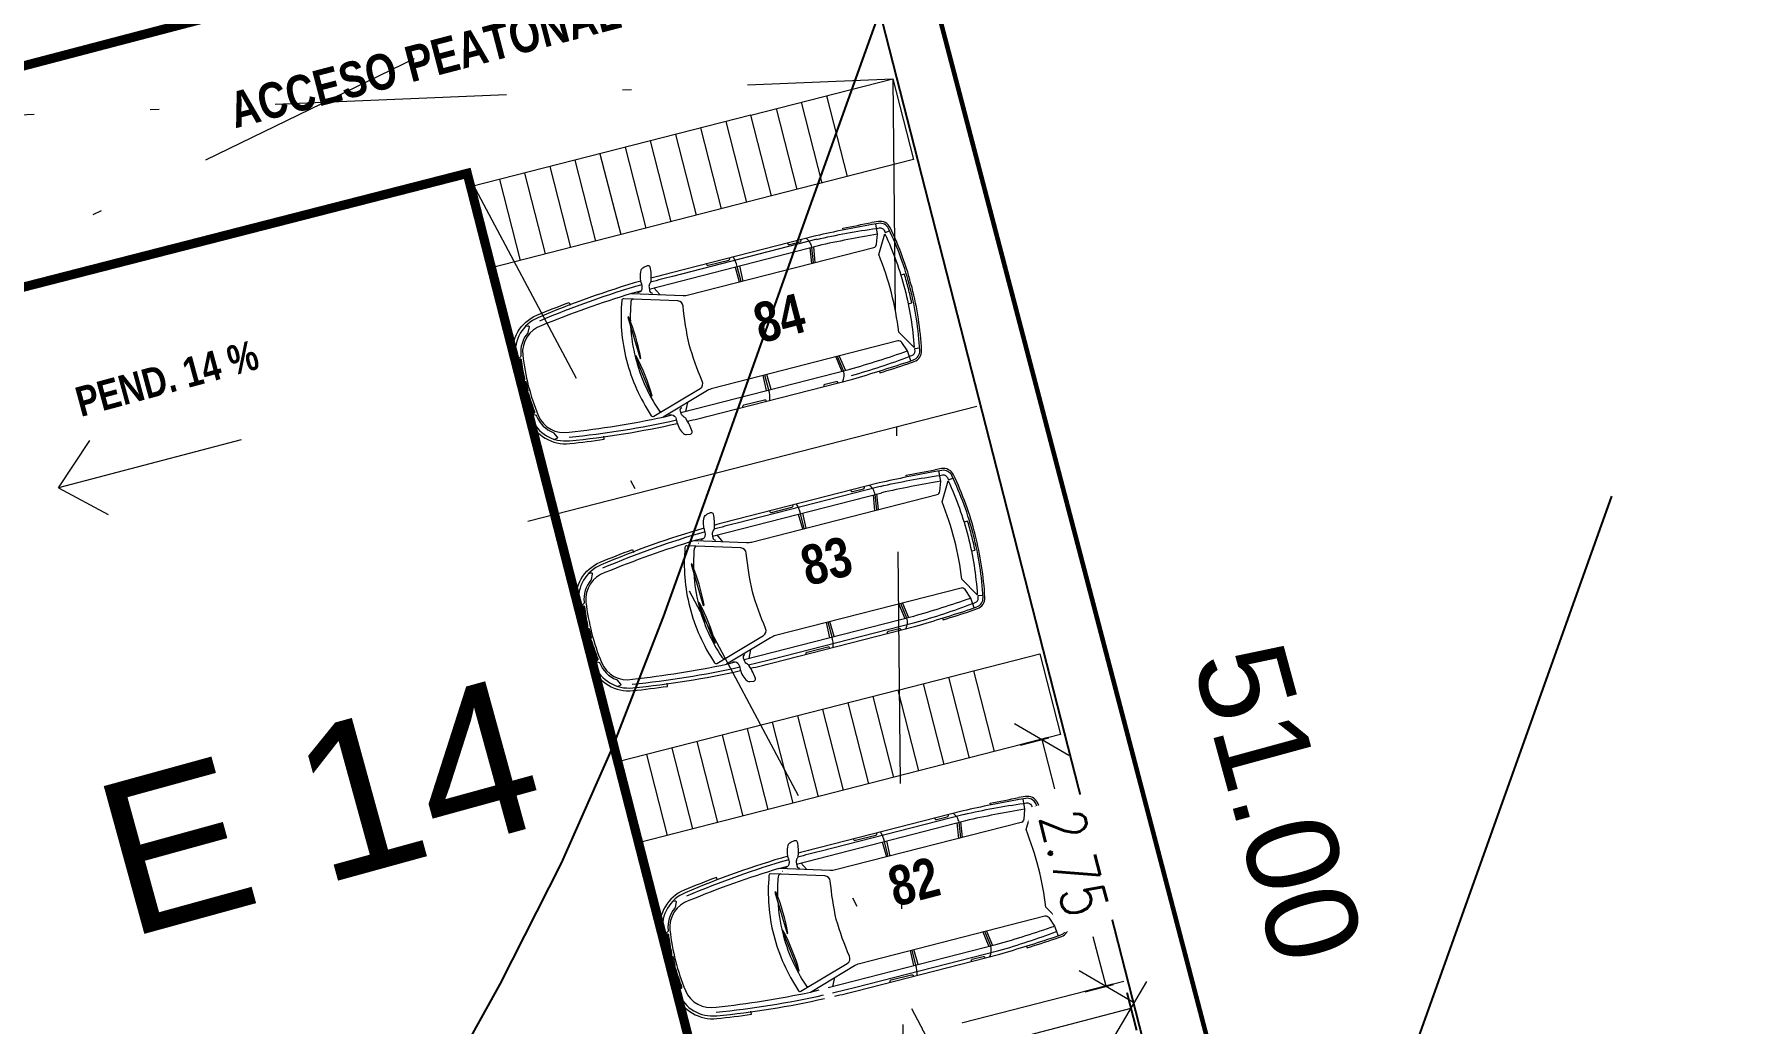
# Model space of a CAD drawing. Header units: metres. Extents: x -899 to -730, y -240 to 6.
# Drawn here: x -755.21 to -736.85, y -161.9 to -151.23 of the extents above; entities that cross this region are included whole.
import ezdxf

# ---------------------------------------------------------------- set-up
doc = ezdxf.new("R2010")
doc.units = ezdxf.units.M
doc.header["$LTSCALE"] = 5
doc.header["$MEASUREMENT"] = 0
doc.linetypes.add('DASHDOT', pattern=[1, 0.5, -0.25, 0, -0.25])
doc.linetypes.add('HIDDEN', pattern=[0.375, 0.25, -0.125])
doc.layers.get('0').update_dxf_attribs({"color": 30})
for name, color, linetype, lineweight in [('A-ANNO-TEXT', 3, 'Continuous', 18), ('A-AREA-PATT', 8, 'Continuous', 18), ('A-FLOR-OVHD', 3, 'HIDDEN', 18), ('U-ANNO-NOTE', 7, 'Continuous', 35), ('U-PARK-MNR', 255, 'Continuous', 13)]:
    doc.layers.add(name, color=color, linetype=linetype, lineweight=lineweight)
doc.layers.add('U-ANNO-DIMS', color=210, linetype='Continuous', lineweight=18, plot=False)
for name, color, linetype in [('U-BLDG', 7, 'Continuous'), ('U-PROP', 1, 'Continuous'), ('U-STRT', 4, 'Continuous'), ('U-TOPO-CURV', 8, 'Continuous')]:
    doc.layers.add(name, color=color, linetype=linetype)
doc.styles.add('E-ARIAL', font='arial.ttf')
doc.styles.add('E-ROMANS', font='romans.shx', dxfattribs={"width": 0.8})
doc.dimstyles.new('E-0200_TICK_24', dxfattribs={"dimscale": 0.001, "dimtxt": 480, "dimasz": 480, "dimexe": 240, "dimexo": 120, "dimgap": 240, "dimtad": 0, "dimzin": 0, "dimdsep": 46, "dimtxsty": 'E-ROMANS', "dimblk": 'OBLIQUE', "dimcen": 240, "dimclrd": 256, "dimclre": 256, "dimclrt": 256, "dimadec": 0, "dimazin": 0, "dimtfac": 1, "dimtmove": 1, "dimatfit": 3, "dimldrblk": 'OPEN90', "dimfxl": 1, "dimtfill": 1, "dimtolj": 1, "dimtzin": 0, "dimlwd": -1, "dimarcsym": 0})

# ---------------------------------------------------------------- blocks, each defined once
blk = doc.blocks.new('_Oblique')
at = {"color": 0, "linetype": 'ByBlock', "lineweight": -2}
blk.add_line((-0.5, -0.5), (0.5, 0.5), dxfattribs=at)
blk = doc.blocks.new('*D281')
at = {"layer": 'U-ANNO-DIMS', "linetype": 'DASHDOT', "lineweight": -2, "transparency": 16777216}
for p, q in [((-744.265, -158.813), (-744.572, -158.893)), ((-743.569, -161.474), (-743.875, -161.554))]:
    blk.add_line(p, q, dxfattribs=at)
at = {"layer": 'U-ANNO-DIMS', "transparency": 16777216}
for p, q in [((-744.339, -158.833), (-744.2, -159.365)), ((-743.643, -161.493), (-743.782, -160.961))]:
    blk.add_line(p, q, dxfattribs=at)
at = {"layer": 'U-ANNO-DIMS', "linetype": 'DASHDOT', "transparency": 16777216, "xscale": 0.48, "yscale": 0.48, "zscale": 0.48}
for p, rotation in [((-744.339, -158.833), 104.6711937778962), ((-743.643, -161.493), 284.6711937778962)]:
    blk.add_blockref('_Oblique', p, dxfattribs=dict(at, rotation=rotation))
at = {"layer": 'U-ANNO-DIMS', "linetype": 'DASHDOT', "transparency": 16777216, "insert": (-743.991, -160.163), "char_height": 0.48, "attachment_point": 5, "rotation": 284.6712, "style": 'E-ROMANS', "bg_fill": 3, "box_fill_scale": 1.25, "bg_fill_color": 256, "bg_fill_true_color": 13158600, "bg_fill_transparency": 0}
blk.add_mtext('\\A1;2.75', dxfattribs=at)
blk = doc.blocks.new('_Open90')
at = {"color": 0, "linetype": 'ByBlock', "lineweight": -2}
for p, q in [((-0.5, 0.5), (0, 0)), ((0, 0), (-1, 0)), ((0, 0), (-0.5, -0.5))]:
    blk.add_line(p, q, dxfattribs=at)
blk = doc.blocks.new('*D282')
at = {"layer": 'U-ANNO-DIMS', "linetype": 'DASHDOT', "lineweight": -2, "transparency": 16777216}
for p, q in [((-743.422, -161.559), (-743.316, -161.965)), ((-748.259, -162.826), (-748.153, -163.232))]:
    blk.add_line(p, q, dxfattribs=at)
at = {"layer": 'U-ANNO-DIMS', "transparency": 16777216}
for p, q in [((-743.377, -161.733), (-744.997, -162.157)), ((-748.214, -163), (-746.593, -162.575))]:
    blk.add_line(p, q, dxfattribs=at)
at = {"layer": 'U-ANNO-DIMS', "linetype": 'DASHDOT', "transparency": 16777216, "xscale": 0.48, "yscale": 0.48, "zscale": 0.48}
for p, rotation in [((-743.377, -161.733), 14.67119377789208), ((-748.214, -163), 194.6711937778921)]:
    blk.add_blockref('_Oblique', p, dxfattribs=dict(at, rotation=rotation))
at = {"layer": 'U-ANNO-DIMS', "linetype": 'DASHDOT', "transparency": 16777216, "insert": (-745.795, -162.366), "char_height": 0.48, "attachment_point": 5, "rotation": 14.6712, "style": 'E-ROMANS', "bg_fill": 3, "box_fill_scale": 1.25, "bg_fill_color": 256, "bg_fill_true_color": 13158600, "bg_fill_transparency": 0}
blk.add_mtext('\\A1;5.00', dxfattribs=at)

msp = doc.modelspace()

# ---------------------------------------------------------------- hatches: boundary and pattern name
at = {"layer": 'A-AREA-PATT', "linetype": 'DASHDOT'}
h = msp.add_hatch(dxfattribs=at)
h.set_pattern_fill('GRASS', color=256, scale=0.07, style=0)
h.set_pattern_definition([(90, (-133.418, 0), (-1.257235, 1.257235), [0.333375, -2.181095]), (45, (-133.418, 0), (-1.257236, 1.257236), [0.333375, -1.444625]), (135, (-133.418, 0), (-1.257236, -1.257236), [0.333375, -1.444625])])
edge = h.paths.add_edge_path()
edge.add_line((-752.312, -173.159), (-752.517, -173.21))
edge.add_line((-752.517, -173.21), (-757.708, -152.193))
edge.add_line((-757.708, -152.193), (-802.73, -163.774))
edge.add_line((-802.73, -163.774), (-805.665, -152.562))
edge.add_line((-805.665, -152.562), (-808.244, -153.233))
edge.add_line((-808.244, -153.233), (-805.308, -164.449))
edge.add_line((-805.308, -164.449), (-831.621, -171.338))
edge.add_line((-831.621, -171.338), (-825.452, -194.9))
edge.add_line((-825.452, -194.9), (-799.139, -188.011))
edge.add_line((-799.139, -188.011), (-796.191, -199.272))
edge.add_line((-796.191, -199.272), (-793.772, -198.638))
edge.add_line((-793.772, -198.638), (-796.735, -187.32))
edge.add_line((-796.735, -187.32), (-751.702, -175.53))
edge.add_line((-751.702, -175.53), (-752.313, -173.157))

# ---------------------------------------------------------------- linework, layer by layer
at = {"layer": 'A-ANNO-TEXT', "linetype": 'DASHDOT'}
for p, q in [((-752.974, -155.6, 8.83), (-754.946, -156.119, 8.83)), ((-754.946, -156.119, 8.83), (-754.607, -155.608, 8.83)), ((-754.946, -156.119, 8.83), (-754.41, -156.406, 8.83))]:
    msp.add_line(p, q, dxfattribs=at)
at = {"layer": 'A-FLOR-OVHD', "linetype": 'DASHDOT'}
for p, q in [((-746.523, -149.265, 8.83), (-757.123, -154.415, 8.83)), ((-757.705, -152.193, 8.83), (-745.946, -151.707, 8.83))]:
    msp.add_line(p, q, dxfattribs=at)
at = {"layer": 'U-BLDG', "const_width": 0.1, "elevation": 8.83}
msp.add_lwpolyline([(-748.295, -142.493), (-746.523, -149.265), (-765.241, -154.166), (-767.014, -147.394)], close=True, dxfattribs=at)
at = {"layer": 'U-PARK-MNR', "elevation": 8.83}
msp.add_lwpolyline([(-747.253, -152.971), (-747.476, -152.099), (-745.946, -151.707), (-745.722, -152.579)], close=True, dxfattribs=at)
for points in [[(-746.934, -151.96), (-746.71, -152.832)], [(-746.662, -151.891), (-746.439, -152.763)], [(-747.476, -152.099), (-750.499, -152.873)], [(-747.747, -152.169), (-747.524, -153.041)], [(-747.205, -152.03), (-746.982, -152.902)], [(-748.561, -152.377), (-748.338, -153.249)], [(-748.29, -152.308), (-748.067, -153.179)], [(-748.019, -152.238), (-747.795, -153.11)], [(-749.104, -152.516), (-748.88, -153.388)], [(-748.832, -152.446), (-748.609, -153.318)], [(-749.917, -152.724), (-749.694, -153.596)], [(-749.646, -152.655), (-749.423, -153.527)], [(-749.375, -152.585), (-749.152, -153.457)], [(-750.46, -152.863), (-750.237, -153.735)], [(-750.189, -152.794), (-749.965, -153.666)], [(-747.253, -152.971), (-750.275, -153.745)], [(-748.572, -153.975), (-746.747, -153.507)], [(-746.82, -153.698), (-746.837, -153.53)], [(-746.781, -153.688), (-746.798, -153.52)], [(-747.647, -153.738), (-747.601, -153.898)], [(-747.6, -153.726), (-747.564, -153.889)], [(-748.459, -154.035), (-748.524, -153.962)], [(-746.561, -154.707), (-746.496, -154.863)], [(-746.522, -154.697), (-746.457, -154.853)], [(-748.231, -155.306), (-746.406, -154.839)], [(-747.306, -155.07), (-747.343, -154.907)], [(-747.259, -155.058), (-747.305, -154.897)], [(-745.04, -155.243), (-749.884, -156.483)], [(-748.161, -155.199), (-748.182, -155.294)], [(-747.89, -156.639), (-746.064, -156.171)], [(-746.138, -156.362), (-746.155, -156.194)], [(-746.098, -156.352), (-746.116, -156.184)], [(-746.965, -156.402), (-746.919, -156.562)], [(-746.918, -156.39), (-746.882, -156.553)], [(-747.777, -156.699), (-747.841, -156.626)], [(-747.549, -157.97), (-745.723, -157.503)], [(-745.879, -157.371), (-745.814, -157.527)], [(-745.84, -157.361), (-745.775, -157.517)], [(-746.624, -157.734), (-746.661, -157.571)], [(-746.577, -157.722), (-746.623, -157.561)], [(-747.479, -157.863), (-747.5, -157.958)], [(-745.665, -159.171), (-745.889, -158.299), (-744.358, -157.907), (-744.135, -158.779), (-745.665, -159.171), (-748.688, -159.945)], [(-745.617, -158.23), (-745.394, -159.102)], [(-745.346, -158.16), (-745.123, -159.032)], [(-745.075, -158.091), (-744.852, -158.963)], [(-745.889, -158.299), (-748.911, -159.073)], [(-746.431, -158.438), (-746.208, -159.31)], [(-746.16, -158.369), (-745.937, -159.241)], [(-746.974, -158.577), (-746.75, -159.449)], [(-746.702, -158.508), (-746.479, -159.379)], [(-747.787, -158.785), (-747.564, -159.657)], [(-747.516, -158.716), (-747.293, -159.588)], [(-747.245, -158.646), (-747.022, -159.518)], [(-748.601, -158.994), (-748.378, -159.866)], [(-748.33, -158.924), (-748.107, -159.796)], [(-748.059, -158.855), (-747.835, -159.727)], [(-748.872, -159.063), (-748.649, -159.935)], [(-746.984, -160.175), (-745.159, -159.707)], [(-745.193, -159.888), (-745.211, -159.72)], [(-745.232, -159.898), (-745.25, -159.73)], [(-746.06, -159.937), (-746.014, -160.098)], [(-746.013, -159.926), (-745.976, -160.089)], [(-747.175, -160.223), (-747.079, -160.198)], [(-746.872, -160.235), (-746.936, -160.162)], [(-744.974, -160.907), (-744.909, -161.063)], [(-744.935, -160.897), (-744.87, -161.053)], [(-746.643, -161.506), (-744.818, -161.039)], [(-745.719, -161.27), (-745.755, -161.107)], [(-745.672, -161.258), (-745.718, -161.097)], [(-743.453, -161.443), (-748.006, -162.609)], [(-746.834, -161.556), (-746.738, -161.531)], [(-746.574, -161.399), (-746.595, -161.494)]]:
    msp.add_lwpolyline(points, dxfattribs=at)
for points in [[(-748.666, -153.998), (-748.763, -154.023), (-748.207, -154.045, 0.07261), (-748.15, -154.039), (-746.15, -153.527, 0.318175), (-746.12, -153.491), (-746.11, -153.383), (-746.129, -153.272)], [(-748.16, -155.4, 0.004497), (-747.936, -155.345), (-746.378, -154.946, 0.008757), (-745.788, -154.762), (-745.721, -154.738, 0.33391), (-745.654, -154.638, 0.049233), (-745.757, -153.964, 0.049233), (-745.991, -153.322, 0.33391), (-746.098, -153.267), (-746.168, -153.278, 0.008757), (-746.774, -153.401), (-748.332, -153.8, 0.004497), (-748.554, -153.859)], [(-746.479, -153.338), (-746.483, -153.319, -0.004489), (-746.172, -153.259)], [(-745.782, -154.781), (-745.714, -154.757, 0.33391), (-745.634, -154.637, 0.049233), (-745.738, -153.959, 0.049233), (-745.973, -153.313, 0.33391), (-746.101, -153.247), (-746.171, -153.259)], [(-746.764, -153.439), (-748.322, -153.838, 0.004782), (-748.558, -153.901)], [(-747.08, -153.479), (-747.079, -153.484, 0.414214), (-747.061, -153.495), (-746.945, -153.465, 0.414214), (-746.934, -153.447), (-746.935, -153.442)], [(-746.8, -153.693), (-746.818, -153.525, 0.193782), (-746.881, -153.428)], [(-746.765, -153.44, -0.024357), (-746.12, -153.321, -0.000346), (-746.091, -153.316, -0.337483), (-746.037, -153.344, -0.001846), (-746.027, -153.367), (-745.981, -153.349)], [(-746.11, -153.383, 0.013486), (-746.75, -153.508)], [(-747.956, -153.703), (-747.955, -153.708, 0.414214), (-747.937, -153.719), (-747.715, -153.662, 0.414214), (-747.704, -153.644), (-747.706, -153.639)], [(-747.582, -153.894), (-747.624, -153.732, 0.092017), (-747.667, -153.629)], [(-748.699, -154.012, -0.000174), (-748.685, -154.008, 0.346455), (-748.648, -153.958), (-748.649, -153.95, 0.073812), (-748.654, -153.921, -0.148415), (-748.661, -153.773, -0.230944), (-748.632, -153.739), (-748.592, -153.722, -0.474401), (-748.565, -153.736, -0.077882), (-748.556, -153.888, -0.179061), (-748.565, -153.915, 0.20076), (-748.575, -153.953), (-748.569, -153.992, 0.386037), (-748.538, -154.018)], [(-745.78, -154.133), (-745.741, -154.125, 0.011619), (-745.777, -153.968, 0.011619), (-745.82, -153.814), (-745.858, -153.826)], [(-748.663, -153.889, 0.030512), (-749.773, -154.285, 0.333012), (-750.016, -154.698, 0.035089), (-749.954, -155.038, 0.035089), (-749.845, -155.366, 0.333012), (-749.433, -155.611, 0.030512), (-748.27, -155.425)], [(-748.763, -154.023, 0.024392), (-749.732, -154.369, 0.355184), (-749.937, -154.687, 0.035364), (-749.877, -155.018)], [(-748.652, -153.928, 0.030527), (-749.758, -154.322)], [(-749.983, -155.046, -0.035089), (-750.046, -154.701, -0.333012), (-749.784, -154.257, -0.008677), (-749.436, -154.119), (-749.424, -154.15)], [(-748.818, -154.741, 0.081313), (-748.551, -155.341, 0.39897), (-748.524, -155.347), (-748.023, -155.047, 0.386285), (-748, -154.969, -0.028833), (-748.142, -154.574, -0.028833), (-748.208, -154.159, 0.386285), (-748.265, -154.103), (-748.848, -154.08, 0.39897), (-748.869, -154.098, 0.085834), (-748.818, -154.741)], [(-748.739, -154.084, 0.399668), (-748.77, -154.111, 0.029207), (-748.776, -154.321)], [(-748.721, -154.054, 0.000015), (-748.722, -154.055)], [(-749.907, -154.376), (-749.88, -154.372, -0.526865), (-749.869, -154.384), (-749.882, -154.444, -0.121962), (-749.884, -154.449, 0.204341), (-749.957, -154.689, 0.001094), (-749.956, -154.699), (-750.009, -154.753)], [(-748.774, -154.379, 0.047678), (-748.721, -154.717)], [(-745.751, -154.749), (-745.788, -154.643), (-745.848, -154.552, 0.318175), (-745.891, -154.535), (-747.892, -155.047, 0.07261), (-747.945, -155.07), (-748.421, -155.356), (-748.325, -155.331)], [(-749.987, -154.752, 0.027374), (-749.937, -155.015)], [(-749.977, -154.741, 0.026405), (-749.93, -154.994)], [(-749.966, -154.731, 0.025368), (-749.923, -154.973)], [(-748.721, -154.716, 0.086771), (-748.47, -155.282, 0.399668), (-748.43, -155.291)], [(-746.486, -154.973, 0.193782), (-746.477, -154.858), (-746.542, -154.702)], [(-746.409, -154.84, 0.013486), (-745.788, -154.643)], [(-746.389, -154.907, 0.024357), (-745.767, -154.701, 0.000346), (-745.739, -154.692, 0.337483), (-745.705, -154.641, 0.001846), (-745.707, -154.616), (-745.658, -154.61)], [(-747.271, -155.174, 0.092017), (-747.283, -155.064), (-747.324, -154.902)], [(-746.09, -154.859), (-746.084, -154.878, 0.004489), (-745.782, -154.781)], [(-749.983, -155.046, 0.035089), (-749.873, -155.377, 0.333012), (-749.43, -155.641, 0.008677), (-749.058, -155.595), (-749.063, -155.562)], [(-749.933, -155.032), (-749.913, -154.975, -0.74325), (-749.903, -154.975), (-749.891, -155.022)], [(-749.933, -155.033), (-749.887, -155.074, 0.74325), (-749.879, -155.069), (-749.891, -155.022)], [(-749.928, -155.051, 0.027374), (-749.846, -155.305)], [(-749.912, -155.065, 0.026405), (-749.831, -155.309)], [(-749.895, -155.08, 0.025368), (-749.817, -155.313)], [(-749.877, -155.018, 0.035364), (-749.77, -155.338, 0.355184), (-749.437, -155.518, 0.024392), (-748.421, -155.356)], [(-746.685, -155.024), (-746.686, -155.019, -0.414214), (-746.675, -155.001), (-746.559, -154.971, -0.414214), (-746.541, -154.982), (-746.539, -154.987)], [(-749.866, -155.315), (-749.793, -155.336, 0.001094), (-749.789, -155.346, 0.204341), (-749.609, -155.521, -0.121962), (-749.605, -155.524), (-749.565, -155.571, -0.526865), (-749.57, -155.587), (-749.594, -155.596)], [(-748.401, -155.309, 0.000015), (-748.4, -155.308)], [(-748.36, -155.335, 0.000174), (-748.346, -155.331, -0.346455), (-748.29, -155.358), (-748.286, -155.365, -0.073812), (-748.277, -155.393, 0.148415), (-748.212, -155.526, 0.230944), (-748.171, -155.542), (-748.127, -155.538, 0.474401), (-748.11, -155.512, 0.077882), (-748.176, -155.375, 0.179061), (-748.196, -155.355, -0.20076), (-748.223, -155.327), (-748.237, -155.29, -0.386037), (-748.222, -155.252)], [(-747.561, -155.248), (-747.562, -155.244, -0.414214), (-747.551, -155.225), (-747.329, -155.169, -0.414214), (-747.311, -155.179), (-747.31, -155.184)], [(-749.438, -155.572, 0.030527), (-748.279, -155.386)], [(-747.984, -156.663), (-748.081, -156.687), (-747.525, -156.709, 0.07261), (-747.468, -156.703), (-745.468, -156.191, 0.318175), (-745.438, -156.155), (-745.428, -156.047), (-745.447, -155.936)], [(-747.478, -158.064, 0.004497), (-747.254, -158.009), (-745.696, -157.61, 0.008757), (-745.106, -157.426), (-745.039, -157.402, 0.33391), (-744.972, -157.302, 0.049233), (-745.075, -156.628, 0.049233), (-745.309, -155.986, 0.33391), (-745.415, -155.931), (-745.486, -155.942, 0.008757), (-746.092, -156.065), (-747.65, -156.464, 0.004497), (-747.872, -156.523)], [(-746.083, -156.104, -0.024357), (-745.438, -155.985, -0.000346), (-745.409, -155.98, -0.337483), (-745.355, -156.008, -0.001846), (-745.345, -156.031), (-745.298, -156.013)], [(-745.428, -156.047, 0.013486), (-746.068, -156.172)], [(-745.797, -156.002), (-745.801, -155.983, -0.004489), (-745.49, -155.923)], [(-745.1, -157.445), (-745.032, -157.421, 0.33391), (-744.952, -157.301, 0.049233), (-745.056, -156.623, 0.049233), (-745.291, -155.977, 0.33391), (-745.419, -155.911), (-745.489, -155.923)], [(-746.082, -156.103), (-747.64, -156.502, 0.004782), (-747.876, -156.565)], [(-746.398, -156.143), (-746.397, -156.148, 0.414214), (-746.379, -156.159), (-746.262, -156.129, 0.414214), (-746.252, -156.111), (-746.253, -156.106)], [(-746.118, -156.357), (-746.136, -156.189, 0.193782), (-746.199, -156.092)], [(-748.017, -156.676, -0.000174), (-748.002, -156.672, 0.346455), (-747.966, -156.622), (-747.967, -156.614, 0.073812), (-747.972, -156.585, -0.148415), (-747.979, -156.437, -0.230944), (-747.95, -156.403), (-747.91, -156.386, -0.474401), (-747.883, -156.4, -0.077882), (-747.874, -156.552, -0.179061), (-747.883, -156.58, 0.20076), (-747.893, -156.617), (-747.887, -156.656, 0.386037), (-747.856, -156.682)], [(-747.274, -156.368), (-747.273, -156.372, 0.414214), (-747.255, -156.383), (-747.033, -156.326, 0.414214), (-747.022, -156.308), (-747.023, -156.303)], [(-746.9, -156.558), (-746.942, -156.396, 0.092017), (-746.985, -156.293)], [(-747.981, -156.553, 0.030512), (-749.091, -156.949, 0.333012), (-749.334, -157.362, 0.035089), (-749.272, -157.702, 0.035089), (-749.163, -158.03, 0.333012), (-748.751, -158.275, 0.030512), (-747.588, -158.089)], [(-747.97, -156.592, 0.030527), (-749.076, -156.986)], [(-745.098, -156.797), (-745.058, -156.789, 0.011619), (-745.095, -156.633, 0.011619), (-745.138, -156.478), (-745.176, -156.49)], [(-749.301, -157.71, -0.035089), (-749.364, -157.365, -0.333012), (-749.102, -156.921, -0.008677), (-748.754, -156.783), (-748.742, -156.814)], [(-748.081, -156.687, 0.024392), (-749.05, -157.033, 0.355184), (-749.255, -157.351, 0.035364), (-749.194, -157.682)], [(-748.136, -157.405, 0.081313), (-747.869, -158.005, 0.39897), (-747.842, -158.011), (-747.341, -157.711, 0.386285), (-747.318, -157.634, -0.028833), (-747.46, -157.238, -0.028833), (-747.526, -156.823, 0.386285), (-747.583, -156.767), (-748.166, -156.744, 0.39897), (-748.187, -156.762, 0.085834), (-748.136, -157.406)], [(-748.057, -156.748, 0.399668), (-748.088, -156.775, 0.029207), (-748.094, -156.985)], [(-748.039, -156.718, 0.000015), (-748.04, -156.719)], [(-749.224, -157.041), (-749.198, -157.036, -0.526865), (-749.187, -157.048), (-749.2, -157.108, -0.121962), (-749.202, -157.113, 0.204341), (-749.275, -157.353, 0.001094), (-749.273, -157.363), (-749.327, -157.417)], [(-748.092, -157.043, 0.047678), (-748.039, -157.381)], [(-745.068, -157.413), (-745.105, -157.307), (-745.166, -157.216, 0.318175), (-745.209, -157.199), (-747.21, -157.711, 0.07261), (-747.263, -157.734), (-747.739, -158.02), (-747.643, -157.995)], [(-745.727, -157.504, 0.013486), (-745.105, -157.307)], [(-745.707, -157.571, 0.024357), (-745.085, -157.366, 0.000346), (-745.057, -157.356, 0.337483), (-745.023, -157.305, 0.001846), (-745.025, -157.28), (-744.976, -157.274)], [(-749.305, -157.416, 0.027374), (-749.255, -157.679)], [(-749.295, -157.405, 0.026405), (-749.248, -157.658)], [(-749.284, -157.395, 0.025368), (-749.241, -157.637)], [(-748.039, -157.38, 0.086771), (-747.788, -157.946, 0.399668), (-747.748, -157.955)], [(-745.804, -157.637, 0.193782), (-745.794, -157.522), (-745.86, -157.366)], [(-745.408, -157.523), (-745.402, -157.542, 0.004489), (-745.1, -157.445)], [(-749.251, -157.696), (-749.231, -157.639, -0.74325), (-749.221, -157.639), (-749.209, -157.686)], [(-749.251, -157.697), (-749.205, -157.738, 0.74325), (-749.197, -157.733), (-749.209, -157.686)], [(-749.194, -157.682, 0.035364), (-749.088, -158.002, 0.355184), (-748.755, -158.182, 0.024392), (-747.739, -158.02)], [(-747.501, -158.028, 0.004782), (-747.264, -157.97), (-745.706, -157.571)], [(-746.589, -157.838, 0.092017), (-746.601, -157.728), (-746.642, -157.566)], [(-746.003, -157.688), (-746.004, -157.683, -0.414214), (-745.993, -157.665), (-745.877, -157.635, -0.414214), (-745.858, -157.646), (-745.857, -157.651)], [(-749.301, -157.71, 0.035089), (-749.191, -158.042, 0.333012), (-748.748, -158.305, 0.008677), (-748.376, -158.259), (-748.381, -158.226)], [(-749.246, -157.715, 0.027374), (-749.164, -157.969)], [(-749.23, -157.729, 0.026405), (-749.149, -157.973)], [(-749.213, -157.744, 0.025368), (-749.135, -157.977)], [(-746.879, -157.912), (-746.88, -157.908, -0.414214), (-746.869, -157.889), (-746.647, -157.833, -0.414214), (-746.629, -157.843), (-746.628, -157.848)], [(-749.183, -157.979), (-749.11, -158, 0.001094), (-749.106, -158.01, 0.204341), (-748.927, -158.186, -0.121962), (-748.923, -158.188), (-748.883, -158.235, -0.526865), (-748.887, -158.251), (-748.912, -158.26)], [(-748.756, -158.236, 0.030527), (-747.597, -158.05)], [(-747.719, -157.973, 0.000015), (-747.717, -157.972)], [(-747.678, -157.999, 0.000174), (-747.664, -157.995, -0.346455), (-747.608, -158.022), (-747.604, -158.029, -0.073812), (-747.595, -158.057, 0.148415), (-747.53, -158.19, 0.230944), (-747.489, -158.206), (-747.445, -158.202, 0.474401), (-747.428, -158.176, 0.077882), (-747.494, -158.039, 0.179061), (-747.514, -158.019, -0.20076), (-747.541, -157.991), (-747.555, -157.954, -0.386037), (-747.54, -157.916)], [(-744.541, -159.472), (-744.523, -159.583), (-744.532, -159.691, -0.318175), (-744.562, -159.727), (-746.562, -160.239, -0.07261), (-746.62, -160.245), (-747.175, -160.223, 0.024392), (-748.144, -160.569, 0.355184), (-748.349, -160.887, 0.035364), (-748.289, -161.218)], [(-746.572, -161.6, 0.004497), (-746.349, -161.545), (-744.791, -161.146, 0.008757), (-744.201, -160.962), (-744.133, -160.938, 0.33391), (-744.066, -160.838, 0.049233), (-744.17, -160.163, 0.049233), (-744.403, -159.522, 0.33391), (-744.51, -159.467), (-744.581, -159.478, 0.008757), (-745.186, -159.601), (-746.744, -160, 0.004497), (-746.967, -160.059)], [(-745.178, -159.64, -0.024357), (-744.533, -159.521, -0.000346), (-744.503, -159.516, -0.337483), (-744.45, -159.544, -0.001846), (-744.439, -159.567), (-744.393, -159.549)], [(-744.892, -159.538), (-744.896, -159.519, -0.004489), (-744.584, -159.459)], [(-744.194, -160.981), (-744.127, -160.957, 0.33391), (-744.046, -160.837, 0.049233), (-744.15, -160.159, 0.049233), (-744.385, -159.513, 0.33391), (-744.513, -159.447), (-744.584, -159.459)], [(-745.176, -159.639), (-746.734, -160.038, 0.004782), (-746.97, -160.101)], [(-745.493, -159.679), (-745.492, -159.684, 0.414214), (-745.473, -159.695), (-745.357, -159.665, 0.414214), (-745.346, -159.647), (-745.347, -159.642)], [(-745.213, -159.893), (-745.23, -159.725, 0.193782), (-745.294, -159.628)], [(-744.523, -159.583, 0.013486), (-745.162, -159.708)], [(-746.369, -159.903), (-746.368, -159.908, 0.414214), (-746.349, -159.919), (-746.128, -159.862, 0.414214), (-746.117, -159.844), (-746.118, -159.839)], [(-745.995, -160.093), (-746.036, -159.932, 0.092017), (-746.079, -159.829)], [(-747.076, -160.089, 0.030512), (-748.185, -160.485, 0.333012), (-748.429, -160.898, 0.035089), (-748.367, -161.238, 0.035089), (-748.258, -161.566, 0.333012), (-747.845, -161.811, 0.030512), (-746.682, -161.625)], [(-747.112, -160.212, -0.000174), (-747.097, -160.208, 0.346455), (-747.061, -160.158), (-747.061, -160.15, 0.073812), (-747.067, -160.121, -0.148415), (-747.073, -159.973, -0.230944), (-747.045, -159.939), (-747.005, -159.922, -0.474401), (-746.977, -159.936, -0.077882), (-746.969, -160.088, -0.179061), (-746.977, -160.115, 0.20076), (-746.987, -160.153), (-746.982, -160.192, 0.386037), (-746.951, -160.218)], [(-744.192, -160.333), (-744.153, -160.325, 0.011619), (-744.189, -160.168, 0.011619), (-744.233, -160.014), (-744.271, -160.026)], [(-747.065, -160.128, 0.030527), (-748.17, -160.522)], [(-747.133, -160.254, 0.000015), (-747.135, -160.255)], [(-747.837, -160.35), (-747.848, -160.319, 0.008677), (-748.197, -160.457, 0.333012), (-748.458, -160.901, 0.035089), (-748.396, -161.246)], [(-747.23, -160.941, 0.081313), (-746.963, -161.541, 0.39897), (-746.936, -161.547), (-746.436, -161.247, 0.386285), (-746.413, -161.169, -0.028833), (-746.555, -160.774, -0.028833), (-746.62, -160.359, 0.386285), (-746.678, -160.303), (-747.261, -160.28, 0.39897), (-747.281, -160.298, 0.085834), (-747.23, -160.941)], [(-747.151, -160.284, 0.399668), (-747.182, -160.311, 0.029207), (-747.189, -160.521)], [(-748.319, -160.576), (-748.293, -160.572, -0.526865), (-748.282, -160.584), (-748.294, -160.644, -0.121962), (-748.297, -160.649, 0.204341), (-748.369, -160.889, 0.001094), (-748.368, -160.899), (-748.422, -160.953)], [(-747.186, -160.579, 0.047678), (-747.133, -160.917)], [(-748.289, -161.218, 0.035364), (-748.183, -161.538, 0.355184), (-747.85, -161.718, 0.024392), (-746.834, -161.556), (-746.358, -161.27, -0.07261), (-746.304, -161.247), (-744.304, -160.735, -0.318175), (-744.261, -160.752), (-744.2, -160.843), (-744.163, -160.949)], [(-744.802, -161.107, 0.024357), (-744.179, -160.901, 0.000346), (-744.151, -160.891, 0.337483), (-744.118, -160.841, 0.001846), (-744.12, -160.816), (-744.07, -160.81)], [(-748.4, -160.952, 0.027374), (-748.35, -161.215)], [(-748.389, -160.941, 0.026405), (-748.342, -161.194)], [(-748.378, -160.931, 0.025368), (-748.335, -161.173)], [(-747.133, -160.916, 0.086771), (-746.883, -161.482, 0.399668), (-746.842, -161.491)], [(-744.898, -161.173, 0.193782), (-744.889, -161.058), (-744.954, -160.902)], [(-744.821, -161.04, 0.013486), (-744.2, -160.843)], [(-744.502, -161.059), (-744.497, -161.078, 0.004489), (-744.195, -160.981)], [(-748.345, -161.232), (-748.325, -161.175, -0.74325), (-748.316, -161.175), (-748.304, -161.222)], [(-746.596, -161.564, 0.004782), (-746.359, -161.506), (-744.801, -161.107)], [(-745.684, -161.374, 0.092017), (-745.695, -161.264), (-745.737, -161.102)], [(-745.097, -161.224), (-745.098, -161.219, -0.414214), (-745.088, -161.201), (-744.971, -161.171, -0.414214), (-744.953, -161.182), (-744.952, -161.187)], [(-748.396, -161.246, 0.035089), (-748.285, -161.577, 0.333012), (-747.842, -161.841, 0.008677), (-747.47, -161.795), (-747.475, -161.762)], [(-748.345, -161.233), (-748.3, -161.274, 0.74325), (-748.292, -161.269), (-748.304, -161.222)], [(-748.341, -161.251, 0.027374), (-748.258, -161.505)], [(-748.324, -161.265, 0.026405), (-748.244, -161.509)], [(-748.308, -161.28, 0.025368), (-748.229, -161.513)], [(-745.973, -161.448), (-745.974, -161.444, -0.414214), (-745.964, -161.425), (-745.742, -161.369, -0.414214), (-745.724, -161.379), (-745.722, -161.384)], [(-746.813, -161.509, 0.000015), (-746.812, -161.508)], [(-747.85, -161.772, 0.030527), (-746.691, -161.586)]]:
    msp.add_lwpolyline(points, format="xyb", dxfattribs=at)
for points in [[(-746.03, -153.38, -0.046663), (-745.815, -153.978, -0.046663), (-745.716, -154.607), (-745.881, -154.441, 0.033192), (-745.961, -154.016, 0.033192), (-746.096, -153.604)], [(-748.795, -154.275), (-748.804, -154.277), (-748.672, -154.724), (-748.663, -154.721, 0.051752)], [(-749.917, -154.956, 0.138742), (-749.916, -154.939, -0.021214), (-749.951, -154.738, 0.621128), (-749.968, -154.733), (-749.991, -154.756, 0.236715), (-749.997, -154.773, 0.02729), (-749.944, -155.035)], [(-748.714, -154.694), (-748.723, -154.698), (-748.55, -155.129), (-748.541, -155.126, 0.051752)], [(-749.807, -155.299, -0.021214), (-749.873, -155.106, 0.138742), (-749.882, -155.092), (-749.944, -155.036, 0.02729), (-749.864, -155.291, 0.236715), (-749.851, -155.304), (-749.819, -155.313, 0.621128)], [(-745.034, -157.271), (-745.199, -157.105, 0.033192), (-745.279, -156.68, 0.033192), (-745.414, -156.268), (-745.348, -156.044, -0.046663), (-745.133, -156.642, -0.046663)], [(-748.112, -156.939), (-748.122, -156.941), (-747.99, -157.388), (-747.981, -157.385, 0.051752)], [(-749.314, -157.437, 0.02729), (-749.262, -157.699), (-749.235, -157.62, 0.138742), (-749.234, -157.603, -0.021214), (-749.269, -157.402, 0.621128), (-749.286, -157.397), (-749.309, -157.42, 0.236715)], [(-748.032, -157.358), (-748.041, -157.362), (-747.868, -157.793), (-747.859, -157.79, 0.051752)], [(-749.191, -157.77, 0.138742), (-749.2, -157.757), (-749.262, -157.7, 0.02729), (-749.182, -157.955, 0.236715), (-749.168, -157.968), (-749.137, -157.977, 0.621128), (-749.125, -157.963, -0.021214)], [(-744.442, -159.58, -0.046663), (-744.228, -160.178, -0.046663), (-744.128, -160.807), (-744.294, -160.641, 0.033192), (-744.373, -160.216, 0.033192), (-744.508, -159.804)], [(-747.207, -160.475), (-747.216, -160.477), (-747.085, -160.924), (-747.076, -160.921, 0.051752)], [(-748.357, -161.235), (-748.329, -161.156, 0.138742), (-748.328, -161.139, -0.021214), (-748.363, -160.938, 0.621128), (-748.38, -160.933), (-748.403, -160.956, 0.236715), (-748.409, -160.973, 0.02729)], [(-747.127, -160.894), (-747.136, -160.898), (-746.962, -161.329), (-746.954, -161.326, 0.051752)], [(-748.22, -161.499, -0.021214), (-748.286, -161.306, 0.138742), (-748.294, -161.292), (-748.357, -161.236, 0.02729), (-748.276, -161.491, 0.236715), (-748.263, -161.504), (-748.232, -161.513, 0.621128)]]:
    msp.add_lwpolyline(points, format="xyb", close=True, dxfattribs=at)
at = {"layer": 'U-PROP', "linetype": 'DASHDOT', "ltscale": 0.01, "const_width": 0.05, "elevation": 8.83}
msp.add_lwpolyline([(-872.262, -162.552), (-858.348, -215.545), (-736.88, -183.692), (-749.928, -133.933), (-822.652, -150.083)], close=True, dxfattribs=at)
at = {"layer": 'U-STRT', "ltscale": 15, "elevation": 8.83}
msp.add_lwpolyline([(-833.633, -209.058), (-738.618, -184.148, 0.449439), (-737.89, -182.98), (-749.176, -138.903, 0.415341), (-750.397, -138.184), (-844.728, -162.725)], format="xyb", dxfattribs=at)
at = {"layer": 'U-TOPO-CURV', "color": 8}
for points, elevation in [([(-758.594, -176.458), (-758.417, -175.978), (-758.097, -175.317), (-757.561, -174.33), (-756.732, -172.872), (-755.536, -170.8), (-753.898, -167.969), (-752.265, -165.149), (-751.062, -163.057), (-750.182, -161.471), (-749.519, -160.167), (-748.968, -158.921), (-748.42, -157.509), (-747.771, -155.708), (-746.913, -153.295), (-746.046, -150.873)], 105.83), ([(-747.426, -176.84), (-746.908, -175.876), (-746.188, -174.619), (-745.207, -172.928), (-744.228, -171.24), (-743.504, -169.978), (-742.959, -168.979), (-742.519, -168.078), (-742.111, -167.113), (-741.659, -165.921), (-741.09, -164.337), (-740.328, -162.198), (-738.19, -156.209)], 104.83)]:
    msp.add_lwpolyline(points, dxfattribs=dict(at, elevation=elevation))

# ---------------------------------------------------------------- texts
at = {"layer": 'A-ANNO-TEXT', "style": 'E-ARIAL'}
for s, height, rotation, p in [('51.00', 0.9913, 285.2353, (-742.715, -157.972)), ('E 14', 1.6522, 15.3605, (-754.202, -160.978))]:
    msp.add_text(s, height=height, rotation=rotation, dxfattribs=at).set_placement(p)
at = {"layer": 'A-ANNO-TEXT', "linetype": 'DASHDOT', "attachment_point": 3, "style": 'E-ROMANS'}
for s, insert, char_height, width, rotation in [('{\\fArial|b1|i0|c0|p34;ACCESO PEATONAL}', (-748.949, -150.777, 1.766), 0.38523, 5.6314, 14.6308), ('{\\fArial|b1|i0|c0|p34;PEND. 14 %}', (-752.845, -154.519, 8.83), 0.32102, 4.69283, 15.1547)]:
    msp.add_mtext(s, dxfattribs=dict(at, insert=insert, char_height=char_height, width=width, rotation=rotation))
at = {"layer": 'U-ANNO-NOTE', "char_height": 0.42803, "width": 0.48375, "attachment_point": 1, "rotation": 14.7116, "style": 'E-ROMANS'}
for s, insert in [('{\\fArial|b1|i0|c0|p34;84}', (-747.482, -154.148, 682.541)), ('{\\fArial|b1|i0|c0|p34;83}', (-746.973, -156.766, 682.541)), ('{\\fArial|b1|i0|c0|p34;82}', (-746.029, -160.224, 682.541))]:
    msp.add_mtext(s, dxfattribs=dict(at, insert=insert))

# ---------------------------------------------------------------- next in the draw order: dimensions: what is measured, and where the dimension line sits
at = {"layer": 'U-ANNO-DIMS', "linetype": 'DASHDOT'}
dim = msp.add_aligned_dim(p1=(-744.149, -158.783, 17.66), p2=(-743.453, -161.443, 17.66), distance=-0.197, dimstyle='E-0200_TICK_24', dxfattribs=at)
dim.commit()
dim.dimension.update_dxf_attribs({"geometry": '*D281', "text_midpoint": (-743.991, -160.163, 8.83)})

# ---------------------------------------------------------------- next in the draw order: dimensions: what is measured, and where the dimension line sits
dim = msp.add_aligned_dim(p1=(-743.453, -161.443, 17.66), p2=(-748.29, -162.71, 17.66), distance=0.3, dimstyle='E-0200_TICK_24', dxfattribs=at)
dim.commit()
dim.dimension.update_dxf_attribs({"geometry": '*D282', "text_midpoint": (-745.795, -162.366, 8.83)})

# ---------------------------------------------------------------- next in the draw order: linework, layer by layer
at = {"layer": 'A-FLOR-OVHD', "linetype": 'DASHDOT'}
for p, q in [((-745.946, -151.707, 8.83), (-745.736, -171.473, 8.83)), ((-750.536, -152.728, 8.83), (-741.183, -170.307, 8.83))]:
    msp.add_line(p, q, dxfattribs=at)
at = {"layer": 'U-BLDG', "const_width": 0.1, "elevation": 8.83}
msp.add_lwpolyline([(-757.338, -154.47), (-750.536, -152.728), (-745.736, -171.473), (-752.517, -173.21)], close=True, dxfattribs=at)

doc.saveas('drawing.dxf')
